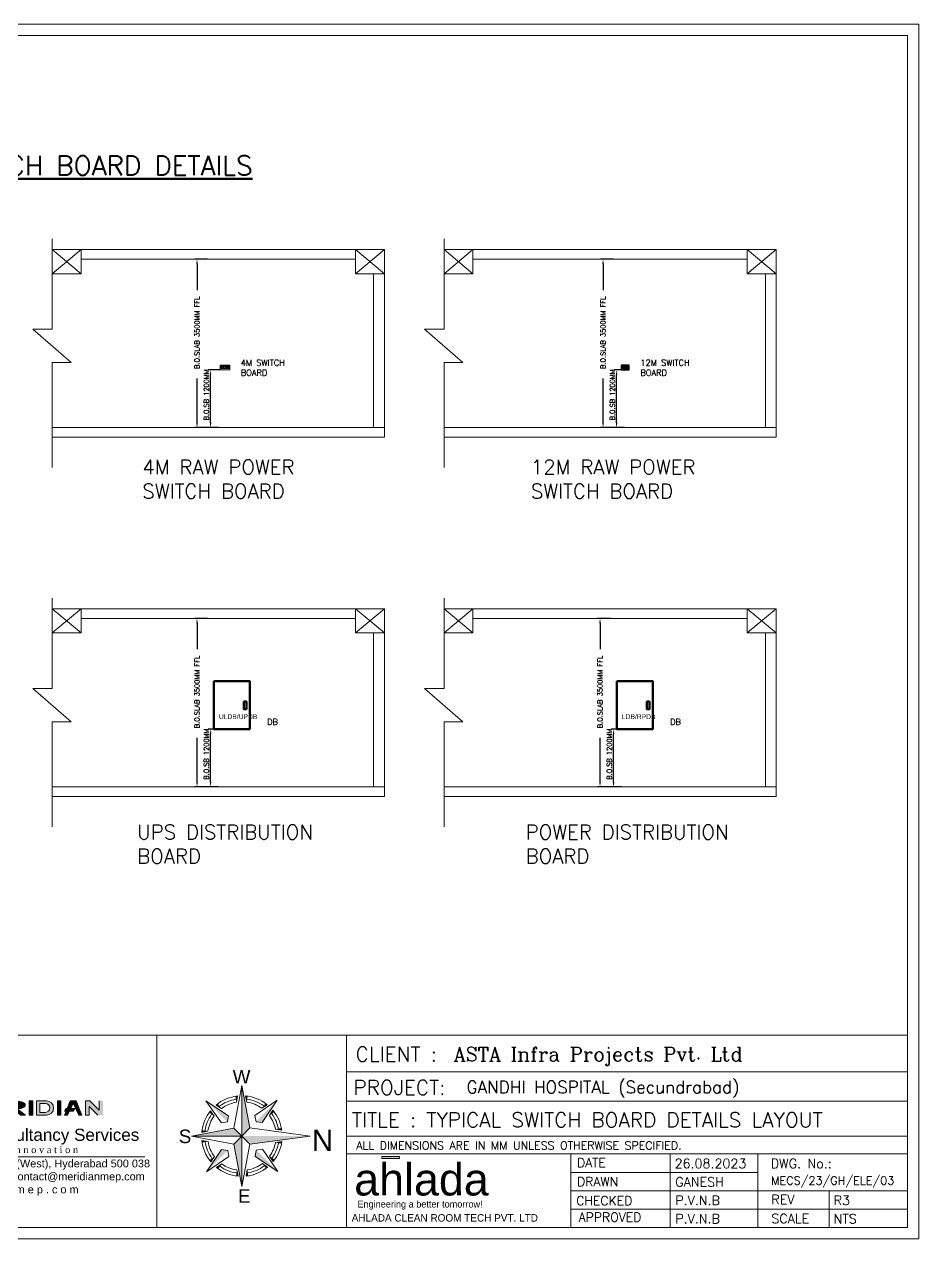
# Model space of a CAD drawing. Extents: x 3505867 to 4040009, y -660366 to -590408.
# Drawn here: x 3576977 to 3595569, y -655852 to -630609 of the extents above; entities that cross this region are included whole.
import ezdxf
from ezdxf.enums import TextEntityAlignment as Align

# ---------------------------------------------------------------- set-up
doc = ezdxf.new("R2010")
doc.units = 0
doc.header["$LTSCALE"] = 6
doc.header["$MEASUREMENT"] = 0
doc.linetypes.add('ACAD_ISO04W100', pattern=[30, 24, -3, 0, -3])
doc.linetypes.add('Hidden 2mm', pattern=[3, 2, -1])
doc.layers.get('0').update_dxf_attribs({"linetype": 'CONTINUOUS', "lineweight": 0})
doc.layers.get('Defpoints').update_dxf_attribs({"linetype": 'CONTINUOUS', "lineweight": 0})
for name, color, linetype, lineweight in [('AHU-N Ducting', 30, 'CONTINUOUS', 0), ('DIM', 7, 'CONTINUOUS', 0), ('ELE-4M RAW P.SB', 7, 'CONTINUOUS', 0), ('ELE-CONDUIT', 5, 'CONTINUOUS', 30), ('ELE. DB', 1, 'CONTINUOUS', 0), ('ELE.DB', 1, 'CONTINUOUS', 0), ('FURNITURE WALL', 8, 'CONTINUOUS', 0), ('hatch', 252, 'CONTINUOUS', 0), ('MEP_HVAC_RA_DUCT', 1, 'CONTINUOUS', 0), ('TEXT', 5, 'CONTINUOUS', 0), ('TITLE', 7, 'CONTINUOUS', 0)]:
    doc.layers.add(name, color=color, linetype=linetype, lineweight=lineweight)
doc.layers.add('ELE-12M RAW P.SB', color=40, linetype='CONTINUOUS')
doc.styles.add('ARIAL', font='arial.ttf')
doc.styles.add('Century', font='GOTHIC.TTF')
doc.styles.add('FS-ARIAL', font='arial.ttf')
doc.styles.add('IRFAN', font='romans.shx')
doc.styles.add('RAGHAV', font='')
doc.styles.get("Standard").update_dxf_attribs({"font": 'SIMPLEX'})
doc.styles.add('sudheer', font='romanc.shx')
doc.styles.get('RAGHAV').set_extended_font_data('Sakkal Majalla')
doc.dimstyles.new('AR-BRICK WORK', dxfattribs={"dimscale": 100, "dimtxt": 1, "dimasz": 1, "dimexe": 0.5, "dimexo": 0, "dimgap": 0.25, "dimtad": 0, "dimdec": 0, "dimzin": 1, "dimdsep": 46, "dimtxsty": 'Century', "dimblk": 'OBLIQUE', "dimcen": 0, "dimdle": 1, "dimclrd": 8, "dimclre": 8, "dimclrt": 4, "dimadec": 0, "dimazin": 0, "dimtfac": 1, "dimtdec": 0, "dimtofl": 0, "dimtmove": 1, "dimatfit": 3, "dimldrblk": 'ARCHTICK', "dimfxl": 1, "dimtolj": 1, "dimtzin": 1, "dimarcsym": 2})

# ---------------------------------------------------------------- blocks, each defined once
blk = doc.blocks.new('QWE QW')
at = {"layer": 'ELE-12M RAW P.SB', "color": 40, "ltscale": 10}
for p, q in [((-153, 67), (-151, 68)), ((-153, 23), (-151, 24)), ((-151, 69), (-152, 71)), ((-151, 68), (-152, 66)), ((-151, 25), (-152, 27)), ((-151, 24), (-152, 22)), ((-150, 71), (-150, 69)), ((-148, 67), (-150, 68)), ((-150, 68), (-148, 68)), ((-150, 27), (-150, 25)), ((-148, 23), (-150, 24)), ((-150, 24), (-148, 24)), ((-130, 67), (-128, 68)), ((-130, 23), (-128, 24)), ((-128, 68), (-129, 66)), ((-128, 24), (-129, 22)), ((-128, 69), (-128, 71)), ((-128, 25), (-128, 27)), ((-127, 71), (-127, 69)), ((-125, 67), (-127, 68)), ((-127, 68), (-124, 68)), ((-127, 27), (-127, 25)), ((-125, 23), (-127, 24)), ((-127, 24), (-124, 24))]:
    blk.add_line(p, q, dxfattribs=at)
at = {"layer": 'ELE-12M RAW P.SB', "color": 40, "linetype": 'ACAD_ISO04W100', "ltscale": 525}
for p, q in [((-31, 100), (-44, 100)), ((-9, 100), (-22, 100))]:
    blk.add_line(p, q, dxfattribs=at)
at = {"layer": 'ELE-12M RAW P.SB', "color": 40, "ltscale": 10}
for points in [[(-170, 0), (0, 0), (0, 100), (-170, 100)], [(-159, 52), (-142, 52), (-142, 87), (-159, 87)], [(-159, 8), (-142, 8), (-142, 43), (-159, 43)], [(-136, 52), (-118, 52), (-118, 87), (-136, 87)], [(-136, 8), (-118, 8), (-118, 43), (-136, 43)], [(-113, 52), (-95, 52), (-95, 87), (-113, 87)], [(-113, 8), (-95, 8), (-95, 43), (-113, 43)], [(-86, 52), (-69, 52), (-69, 87), (-86, 87)], [(-86, 8), (-69, 8), (-69, 43), (-86, 43)], [(-62, 52), (-44, 52), (-44, 87), (-62, 87)], [(-62, 8), (-44, 8), (-44, 43), (-62, 43)], [(-38, 52), (-20, 52), (-20, 87), (-38, 87)], [(-38, 8), (-20, 8), (-20, 43), (-38, 43)]]:
    blk.add_lwpolyline(points, close=True, dxfattribs=at)
for centre, radius in [((-150, 68), 5.81), ((-150, 24), 5.81), ((-150, 68), 0.539), ((-150, 24), 0.539), ((-127, 68), 5.81), ((-127, 24), 5.81), ((-127, 68), 0.539), ((-127, 24), 0.539)]:
    blk.add_circle(centre, radius, dxfattribs=at)
blk = doc.blocks.new('RTT')
at = {"layer": 'ELE-CONDUIT', "color": 1, "lineweight": 50, "ltscale": 10}
for points in [[(-272, 1000), (478, 1000), (478, 0), (-272, 0)], [(355, 573), (408, 573), (408, 412), (355, 412)]]:
    blk.add_lwpolyline(points, close=True, dxfattribs=at)
blk = doc.blocks.new('4M')
at = {"layer": 'ELE-4M RAW P.SB', "color": 40, "ltscale": 10}
for p, q in [((-58, 50), (-51, 54)), ((-50, 53), (-55, 47)), ((-50, 56), (-53, 63)), ((-49, 64), (-49, 56)), ((-41, 49), (-48, 54)), ((-47, 55), (-40, 53))]:
    blk.add_line(p, q, dxfattribs=at)
for points in [[(-207, 0), (0, 0), (0, 100), (-207, 100)], [(-187, 28), (-161, 28), (-161, 80), (-187, 80)], [(-152, 28), (-126, 28), (-126, 80), (-152, 80)], [(-118, 28), (-91, 28), (-91, 80), (-118, 80)], [(-78, 27), (-20, 27), (-20, 80), (-78, 80)]]:
    blk.add_lwpolyline(points, close=True, dxfattribs=at)
for radius in [19.1, 1.78]:
    blk.add_circle((-49, 55), radius, dxfattribs=at)
blk = doc.blocks.new('*D194')
at = {"layer": 'Defpoints', "color": 0, "linetype": 'ByBlock', "transparency": 16777216}
for p in [(3580849, -637793), (3581046, -637793), (3581011, -638993)]:
    blk.add_point(p, dxfattribs=at)
at = {"layer": 'DIM', "color": 8, "lineweight": -2, "ltscale": 10, "transparency": 16777216}
for p, q in [((3581046, -637793), (3580799, -637793)), ((3580849, -638893), (3580849, -637893)), ((3581011, -638993), (3580799, -638993))]:
    blk.add_line(p, q, dxfattribs=at)
at = {"layer": 'DIM', "color": 8, "linetype": 'ByBlock', "transparency": 16777216}
for points in [[(3580866, -637893), (3580833, -637893), (3580849, -637793)], [(3580833, -638893), (3580866, -638893), (3580849, -638993)]]:
    blk.add_solid(points, dxfattribs=at)
at = {"layer": 'DIM', "color": 7, "linetype": 'ByBlock', "lineweight": 50, "transparency": 16777216, "insert": (3580761, -638313), "char_height": 100, "attachment_point": 5, "rotation": 90}
blk.add_mtext('\\A1;\\A1;B.O.SB 1200MM', dxfattribs=at)
blk = doc.blocks.new('_ArchTick')
at = {"color": 0, "linetype": 'ByBlock', "const_width": 0.15}
blk.add_lwpolyline([(-0.5, -0.5), (0.5, 0.5)], dxfattribs=at)
blk = doc.blocks.new('*D195')
at = {"layer": 'Defpoints', "color": 0, "linetype": 'ByBlock', "transparency": 16777216}
for p in [(3580568, -635493), (3580788, -635493), (3580941, -638993)]:
    blk.add_point(p, dxfattribs=at)
at = {"layer": 'DIM', "color": 8, "lineweight": -2, "ltscale": 10, "transparency": 16777216}
for p, q in [((3580788, -635493), (3580518, -635493)), ((3580568, -635593), (3580568, -636133)), ((3580568, -638893), (3580568, -637974)), ((3580941, -638993), (3580518, -638993))]:
    blk.add_line(p, q, dxfattribs=at)
at = {"layer": 'DIM', "color": 8, "linetype": 'ByBlock', "transparency": 16777216}
for points in [[(3580585, -635593), (3580551, -635593), (3580568, -635493)], [(3580551, -638893), (3580585, -638893), (3580568, -638993)]]:
    blk.add_solid(points, dxfattribs=at)
at = {"layer": 'DIM', "color": 7, "linetype": 'ByBlock', "lineweight": 50, "transparency": 16777216, "insert": (3580568, -637053), "char_height": 100, "attachment_point": 5, "rotation": 90}
blk.add_mtext('\\A1;\\A1; B.O.SLAB 3500MM FFL', dxfattribs=at)
blk = doc.blocks.new('*D196')
at = {"layer": 'Defpoints', "color": 0, "linetype": 'ByBlock', "transparency": 16777216}
for p in [(3589290, -637793), (3589382, -637793), (3589452, -638993)]:
    blk.add_point(p, dxfattribs=at)
at = {"layer": 'DIM', "color": 8, "lineweight": -2, "ltscale": 10, "transparency": 16777216}
for p, q in [((3589382, -637793), (3589240, -637793)), ((3589290, -638893), (3589290, -637893)), ((3589452, -638993), (3589240, -638993))]:
    blk.add_line(p, q, dxfattribs=at)
at = {"layer": 'DIM', "color": 8, "linetype": 'ByBlock', "transparency": 16777216}
for points in [[(3589306, -637893), (3589273, -637893), (3589290, -637793)], [(3589273, -638893), (3589306, -638893), (3589290, -638993)]]:
    blk.add_solid(points, dxfattribs=at)
at = {"layer": 'DIM', "color": 7, "linetype": 'ByBlock', "lineweight": 50, "transparency": 16777216, "insert": (3589202, -638313), "char_height": 100, "attachment_point": 5, "rotation": 90}
blk.add_mtext('\\A1;\\A1;B.O.SB 1200MM', dxfattribs=at)
blk = doc.blocks.new('*D197')
at = {"layer": 'Defpoints', "color": 0, "linetype": 'ByBlock', "transparency": 16777216}
for p in [(3589008, -635493), (3589228, -635493), (3589382, -638993)]:
    blk.add_point(p, dxfattribs=at)
at = {"layer": 'DIM', "color": 8, "lineweight": -2, "ltscale": 10, "transparency": 16777216}
for p, q in [((3589228, -635493), (3588958, -635493)), ((3589008, -635593), (3589008, -636133)), ((3589008, -638893), (3589008, -637974)), ((3589382, -638993), (3588958, -638993))]:
    blk.add_line(p, q, dxfattribs=at)
at = {"layer": 'DIM', "color": 8, "linetype": 'ByBlock', "transparency": 16777216}
for points in [[(3589025, -635593), (3588992, -635593), (3589008, -635493)], [(3588992, -638893), (3589025, -638893), (3589008, -638993)]]:
    blk.add_solid(points, dxfattribs=at)
at = {"layer": 'DIM', "color": 7, "linetype": 'ByBlock', "lineweight": 50, "transparency": 16777216, "insert": (3589008, -637053), "char_height": 100, "attachment_point": 5, "rotation": 90}
blk.add_mtext('\\A1;\\A1; B.O.SLAB 3500MM FFL', dxfattribs=at)
blk = doc.blocks.new('*D198')
at = {"layer": 'Defpoints', "color": 0, "linetype": 'ByBlock', "transparency": 16777216}
for p in [(3589226, -645260), (3589461, -645260), (3589389, -646460)]:
    blk.add_point(p, dxfattribs=at)
at = {"layer": 'DIM', "color": 8, "lineweight": -2, "ltscale": 10, "transparency": 16777216}
for p, q in [((3589461, -645260), (3589176, -645260)), ((3589226, -646360), (3589226, -645360)), ((3589389, -646460), (3589176, -646460))]:
    blk.add_line(p, q, dxfattribs=at)
at = {"layer": 'DIM', "color": 8, "linetype": 'ByBlock', "transparency": 16777216}
for points in [[(3589243, -645360), (3589210, -645360), (3589226, -645260)], [(3589210, -646360), (3589243, -646360), (3589226, -646460)]]:
    blk.add_solid(points, dxfattribs=at)
at = {"layer": 'DIM', "color": 7, "linetype": 'ByBlock', "lineweight": 50, "transparency": 16777216, "insert": (3589138, -645780), "char_height": 100, "attachment_point": 5, "rotation": 90}
blk.add_mtext('\\A1;\\A1;B.O.SB 1200MM', dxfattribs=at)
blk = doc.blocks.new('*D199')
at = {"layer": 'Defpoints', "color": 0, "linetype": 'ByBlock', "transparency": 16777216}
for p in [(3588945, -642960), (3589165, -642960), (3589319, -646460)]:
    blk.add_point(p, dxfattribs=at)
at = {"layer": 'DIM', "color": 8, "lineweight": -2, "ltscale": 10, "transparency": 16777216}
for p, q in [((3589165, -642960), (3588895, -642960)), ((3588945, -643060), (3588945, -643600)), ((3588945, -646360), (3588945, -645440)), ((3589319, -646460), (3588895, -646460))]:
    blk.add_line(p, q, dxfattribs=at)
at = {"layer": 'DIM', "color": 8, "linetype": 'ByBlock', "transparency": 16777216}
for points in [[(3588962, -643060), (3588928, -643060), (3588945, -642960)], [(3588928, -646360), (3588962, -646360), (3588945, -646460)]]:
    blk.add_solid(points, dxfattribs=at)
at = {"layer": 'DIM', "color": 7, "linetype": 'ByBlock', "lineweight": 50, "transparency": 16777216, "insert": (3588945, -644520), "char_height": 100, "attachment_point": 5, "rotation": 90}
blk.add_mtext('\\A1;\\A1; B.O.SLAB 3500MM FFL', dxfattribs=at)
blk = doc.blocks.new('*D204')
at = {"layer": 'Defpoints', "color": 0, "linetype": 'ByBlock', "transparency": 16777216}
for p in [(3580849, -645260), (3581084, -645260), (3581011, -646460)]:
    blk.add_point(p, dxfattribs=at)
at = {"layer": 'DIM', "color": 8, "lineweight": -2, "ltscale": 10, "transparency": 16777216}
for p, q in [((3581084, -645260), (3580799, -645260)), ((3580849, -646360), (3580849, -645360)), ((3581011, -646460), (3580799, -646460))]:
    blk.add_line(p, q, dxfattribs=at)
at = {"layer": 'DIM', "color": 8, "linetype": 'ByBlock', "transparency": 16777216}
for points in [[(3580866, -645360), (3580833, -645360), (3580849, -645260)], [(3580833, -646360), (3580866, -646360), (3580849, -646460)]]:
    blk.add_solid(points, dxfattribs=at)
at = {"layer": 'DIM', "color": 7, "linetype": 'ByBlock', "lineweight": 50, "transparency": 16777216, "insert": (3580761, -645780), "char_height": 100, "attachment_point": 5, "rotation": 90}
blk.add_mtext('\\A1;\\A1;B.O.SB 1200MM', dxfattribs=at)
blk = doc.blocks.new('*D205')
at = {"layer": 'Defpoints', "color": 0, "linetype": 'ByBlock', "transparency": 16777216}
for p in [(3580568, -642960), (3580788, -642960), (3580941, -646460)]:
    blk.add_point(p, dxfattribs=at)
at = {"layer": 'DIM', "color": 8, "lineweight": -2, "ltscale": 10, "transparency": 16777216}
for p, q in [((3580788, -642960), (3580518, -642960)), ((3580568, -643060), (3580568, -643600)), ((3580568, -646360), (3580568, -645440)), ((3580941, -646460), (3580518, -646460))]:
    blk.add_line(p, q, dxfattribs=at)
at = {"layer": 'DIM', "color": 8, "linetype": 'ByBlock', "transparency": 16777216}
for points in [[(3580585, -643060), (3580551, -643060), (3580568, -642960)], [(3580551, -646360), (3580585, -646360), (3580568, -646460)]]:
    blk.add_solid(points, dxfattribs=at)
at = {"layer": 'DIM', "color": 7, "linetype": 'ByBlock', "lineweight": 50, "transparency": 16777216, "insert": (3580568, -644520), "char_height": 100, "attachment_point": 5, "rotation": 90}
blk.add_mtext('\\A1;\\A1; B.O.SLAB 3500MM FFL', dxfattribs=at)
blk = doc.blocks.new('FERE')
at = {"layer": 'ELE.DB', "color": 3, "lineweight": 50, "ltscale": 10}
for points in [[(-375, 500), (375, 500), (375, -500), (-375, -500)], [(252, 73), (305, 73), (305, -88), (252, -88)]]:
    blk.add_lwpolyline(points, close=True, dxfattribs=at)
blk = doc.blocks.new('Logo')
h = blk.add_hatch(color=134)
h.dxf.hatch_style = 1
h.paths.add_polyline_path([(7.31, 6.26), (4.47, 6.26), (4.47, 5.93), (7.31, 5.93)])
at = {"color": 134}
blk.add_lwpolyline([(4.47, 6.26), (7.31, 6.26), (7.31, 5.93), (4.47, 5.93)], close=True, dxfattribs=at)
at = {"color": 134, "style": 'FS-ARIAL'}
blk.add_text('ahlada', height=5.161, dxfattribs=at).set_placement((0, 0))
at = {"color": 8, "style": 'RAGHAV'}
blk.add_text('Engineering a better tomorrow!', height=1.0969, dxfattribs=at).set_placement((0.52, -1.94))
blk = doc.blocks.new('A$C4A7C6C7E')
at = {"layer": 'TITLE', "color": 8, "lineweight": 5}
for p, q in [((-4207, 4144), (0, 26095)), ((0, 26095), (0, 0)), ((0, 0), (0, 26095)), ((4144, 4207), (0, 26095)), ((-2825, 17519), (-2234, 20757)), ((2559, 17560), (1919, 20788)), ((-6941, 10518), (-18592, 18312)), ((-10622, 6781), (-18592, 18312)), ((-14385, 10390), (-16257, 13098)), ((-10607, 14226), (-13343, 16056)), ((6781, 10622), (18312, 18592)), ((10390, 14385), (13098, 16257)), ((10518, 6941), (18312, 18592)), ((14226, 10607), (16056, 13343)), ((-7437, 7325), (-10622, 6781)), ((-7437, 7325), (-6941, 10518)), ((7325, 7437), (6781, 10622)), ((7325, 7437), (10518, 6941)), ((-4207, 4144), (-26095, 0)), ((0, 0), (-26095, 0)), ((-26095, 0), (0, 0)), ((-4144, -4207), (-26095, 0)), ((-17560, 2559), (-20788, 1919)), ((-4207, 4144), (0, 0)), ((0, 0), (-4207, 4144)), ((0, 0), (-4144, -4207)), ((-4144, -4207), (0, 0)), ((0, 0), (4144, 4207)), ((4144, 4207), (0, 0)), ((0, 0), (4207, -4144)), ((4207, -4144), (0, 0)), ((0, 0), (0, -26095)), ((0, -26095), (0, 0)), ((17394, 3514), (20646, 3095)), ((17394, 3514), (20646, 3095)), ((-17519, -2825), (-20757, -2234)), ((-4144, -4207), (0, -26095)), ((4207, -4144), (0, -26095)), ((17433, -3312), (20680, -2857)), ((17433, -3312), (20680, -2857)), ((17434, -3310), (20680, -2857)), ((-10518, -6941), (-18312, -18592)), ((-6781, -10622), (-18312, -18592)), ((-14226, -10607), (-16056, -13343)), ((-7325, -7437), (-10518, -6941)), ((-7325, -7437), (-6781, -10622)), ((7437, -7325), (6941, -10518)), ((6941, -10518), (18592, -18312)), ((7437, -7325), (10622, -6781)), ((10622, -6781), (18592, -18312)), ((14385, -10390), (16257, -13098)), ((-10390, -14385), (-13098, -16257)), ((-2559, -17560), (-1919, -20788)), ((2825, -17519), (2234, -20757)), ((10607, -14226), (13343, -16056))]:
    blk.add_line(p, q, dxfattribs=at)
at = {"layer": 'TITLE', "color": 5}
for p in [(4144, 4207), (4207, -4144)]:
    blk.add_line(p, (35289, 0), dxfattribs=at)
at = {"layer": 'TITLE', "color": 8, "lineweight": 5}
for radius, start, end in [(20877, 96.142689, 129.726248), (19311, 99.161205, 126.707732), (20877, 51.142689, 84.726248), (19311, 54.161205, 81.707732), (20877, 141.142689, 174.726248), (17745, 99.161205, 126.707732), (17745, 54.161205, 81.707732), (20877, 8.526917, 39.726248), (19311, 144.161205, 171.707732), (17745, 144.161205, 171.707732), (17745, 11.421813, 36.707732), (19311, 9.85136, 36.707732), (20877, 186.142689, 219.726248), (19311, 189.161205, 216.707732), (17745, 189.161205, 216.707732), (17745, 324.161205, 349.248684), (19311, 324.161205, 350.81434), (20877, 321.142689, 352.134802), (20877, 231.142689, 264.726248), (19311, 234.161205, 261.707732), (17745, 234.161205, 261.707732), (20877, 276.142689, 309.726248), (17745, 279.161205, 306.707732), (19311, 279.161205, 306.707732)]:
    blk.add_arc((0, 0), radius, start, end, dxfattribs=at)
for points in [[(0, 26095), (4144, 4207), (0, 0)], [(-3324, 20610), (-2234, 20757), (-2825, 17519)], [(3011, 20658), (1919, 20788), (2559, 17560)], [(-18592, 18312), (-6941, 10518), (-7437, 7325)], [(-16257, 13098), (-16924, 12223), (-14385, 10390)], [(-13343, 16056), (-12479, 16737), (-10607, 14226)], [(18312, 18592), (10518, 6941), (7325, 7437)], [(13098, 16257), (12223, 16924), (10390, 14385)], [(16056, 13343), (16737, 12479), (14226, 10607)], [(-26095, 0), (-4207, 4144), (0, 0)], [(-20658, 3011), (-20788, 1919), (-17560, 2559)], [(0, -26095), (-4144, -4207), (0, 0)], [(20646, 3095), (20457, 4167), (17394, 3514)], [(-20610, -3324), (-20757, -2234), (-17519, -2825)], [(20680, -2857), (20503, -3930), (17433, -3312)], [(-18312, -18592), (-10518, -6941), (-7325, -7437)], [(-16056, -13343), (-16737, -12479), (-14226, -10607)], [(18592, -18312), (6941, -10518), (7437, -7325)], [(16257, -13098), (16924, -12223), (14385, -10390)], [(-13098, -16257), (-12223, -16924), (-10390, -14385)], [(-3011, -20658), (-1919, -20788), (-2559, -17560)], [(3324, -20610), (2234, -20757), (2825, -17519)], [(13343, -16056), (12479, -16737), (10607, -14226)]]:
    blk.add_solid(points, dxfattribs=at)
at = {"layer": 'TITLE', "color": 5}
blk.add_solid([(35289, 0), (4207, -4144), (0, 0)], dxfattribs=at)
blk = doc.blocks.new('MECS')
at = {"layer": 'AHU-N Ducting', "lineweight": 0}
for color, points in [(160, [(0.513, 0.909, -0.255342), (0.515, 0.912, -0.046847), (0.522, 0.929, -0.026654), (0.534, 0.952, -0.067185), (0.556, 0.983, -0.027641), (0.574, 1.003), (0.577, 1.006, 0.172136), (0.551, 1.012, 0.247314), (0.52, 0.99), (0.472, 0.896, -0.018001), (0.47, 0.892, -0.031918), (0.466, 0.887, -0.107063), (0.458, 0.878, -0.068722), (0.445, 0.87, -0.110082), (0.433, 0.866, -0.048168), (0.422, 0.865, -0.255342), (0.422, 0.865, -0.105522), (0.41, 0.866, -0.052874), (0.399, 0.87, 0.050549), (0.409, 0.862, 0.15879), (0.448, 0.851, 0.025573), (0.455, 0.852, 0.056901), (0.47, 0.858, 0.076128), (0.493, 0.875, 0.056355), (0.507, 0.895)]), (150, [(0.574, 1.003), (0.556, 0.983, -0.088717), (0.599, 0.909), (0.606, 0.895, 0.090805), (0.626, 0.869, 0.094622), (0.647, 0.865, 0.097626), (0.668, 0.869, -0.179862), (0.639, 0.896), (0.591, 0.99, 0.136823), (0.577, 1.006, 0.004233)]), (160, [(0.739, 0.909, -0.255342), (0.74, 0.912, -0.046847), (0.747, 0.929, -0.026654), (0.759, 0.952, -0.067185), (0.781, 0.983, -0.027641), (0.799, 1.003), (0.802, 1.006, 0.172136), (0.776, 1.012, 0.247314), (0.745, 0.99), (0.697, 0.896, -0.018001), (0.695, 0.892, -0.031918), (0.691, 0.887, -0.107063), (0.683, 0.878, -0.068722), (0.67, 0.87, -0.110082), (0.658, 0.866, -0.048168), (0.647, 0.865, -0.255342), (0.647, 0.865, -0.105522), (0.635, 0.866, -0.052874), (0.624, 0.87, 0.050549), (0.634, 0.862, 0.15879), (0.673, 0.851, 0.025573), (0.68, 0.852, 0.056901), (0.695, 0.858, 0.076128), (0.718, 0.875, 0.056355), (0.732, 0.895)]), (150, [(0.799, 1.003), (0.781, 0.983, -0.082822), (0.824, 0.909), (0.831, 0.895, 0.090805), (0.851, 0.869, 0.094622), (0.872, 0.865, 0.097626), (0.893, 0.869, -0.179862), (0.864, 0.896), (0.816, 0.99, 0.136823), (0.802, 1.006, 0.004233)]), (1, [(1.03, 0.944), (1.071, 0.876), (1.098, 0.876), (1.139, 0.944), (1.139, 0.876), (1.167, 0.876), (1.167, 1.012), (1.132, 1.012), (1.086, 0.92), (1.037, 1.012), (1.003, 1.012), (1.003, 0.876), (1.03, 0.876)]), (251, [(1.201, 1.012), (1.201, 0.985), (1.337, 0.985), (1.364, 1.012)]), (251, [(1.201, 0.957), (1.201, 0.876), (1.337, 0.876), (1.364, 0.903), (1.228, 0.903), (1.228, 0.93), (1.337, 0.93), (1.364, 0.957)]), (251, [(1.398, 0.876), (1.432, 0.876), (1.432, 1.012), (1.398, 1.012)]), (251, [(1.63, 1.012), (1.596, 1.012), (1.596, 0.876), (1.63, 0.876)]), (251, [(1.896, 1.012), (1.862, 1.012), (1.862, 0.876), (1.896, 0.876)]), (251, [(2.011, 0.913), (2.027, 0.94), (1.943, 0.94), (1.93, 0.913)]), (251, [(2.011, 0.99), (2.064, 0.876), (2.093, 0.876), (2.039, 1.012), (1.984, 1.012), (1.956, 0.94), (1.989, 0.94)]), (251, [(2.161, 0.959), (2.243, 0.876), (2.291, 0.876), (2.291, 1.012), (2.257, 1.012), (2.257, 0.924), (2.168, 1.012), (2.127, 1.012), (2.127, 0.876), (2.161, 0.876)]), (160, [(0.689, 0.865, -0.097626), (0.668, 0.869, -0.097626), (0.647, 0.865, -0.094622), (0.626, 0.869, 0.087249), (0.652, 0.853, 0.25446), (0.712, 0.87, -0.106044)]), (150, [(0.914, 0.865, -0.097626), (0.893, 0.869, -0.097626), (0.872, 0.865, -0.094622), (0.851, 0.869, 0.087249), (0.877, 0.853, 0.25446), (0.937, 0.87, -0.106044)]), (251, [(1.976, 0.913), (1.945, 0.913), (1.93, 0.876), (1.959, 0.876)])]:
    blk.add_hatch(color=color, dxfattribs=at).paths.add_polyline_path(points)
h = blk.add_hatch(color=251, dxfattribs=at)
edge = h.paths.add_edge_path()
edge.add_ellipse((1.446, 0.971), major_axis=(-0.116, 0), ratio=0.352941, start_angle=110.1798, end_angle=270)
edge.add_line((1.446, 1.012), (1.446, 0.992))
edge.add_ellipse((1.446, 0.971), major_axis=(-0.0701, 0), ratio=0.291522, start_angle=90, end_angle=270, ccw=False)
edge.add_line((1.446, 0.951), (1.446, 0.93))
edge.add_line((1.446, 0.93), (1.519, 0.876))
edge.add_line((1.519, 0.876), (1.562, 0.876))
edge.add_line((1.562, 0.876), (1.486, 0.933))
h = blk.add_hatch(color=251, dxfattribs=at)
h.paths.add_polyline_path([(1.664, 0.876), (1.759, 0.876, 1), (1.759, 1.012), (1.664, 1.012)])
h.paths.add_polyline_path([(1.698, 0.985), (1.751, 0.985, -1), (1.751, 0.903), (1.698, 0.903)], flags=16)
at = {"layer": 'AHU-N Ducting', "color": 160, "lineweight": 0}
for p, q in [((0.472, 0.896, -0.005), (0.52, 0.99, -0.005)), ((0.697, 0.896, -0.005), (0.745, 0.99, -0.005)), ((0.507, 0.895, -0.005), (0.513, 0.909, -0.005)), ((0.732, 0.895, -0.005), (0.739, 0.909, -0.005))]:
    blk.add_line(p, q, dxfattribs=at)
at = {"layer": 'AHU-N Ducting', "color": 150, "lineweight": 0}
for p, q in [((0.639, 0.896, -0.005), (0.591, 0.99, -0.005)), ((0.864, 0.896, -0.005), (0.816, 0.99, -0.005)), ((0.606, 0.895, -0.005), (0.599, 0.909, -0.005))]:
    blk.add_line(p, q, dxfattribs=at)
at = {"layer": 'AHU-N Ducting', "color": 1, "lineweight": 0}
for p, q in [((1.003, 1.012, -0.005), (1.037, 1.012, -0.005)), ((1.03, 0.944, -0.005), (1.071, 0.876, -0.005)), ((1.03, 0.876, -0.005), (1.03, 0.944, -0.005)), ((1.03, 0.876, -0.005), (1.03, 0.944, -0.005)), ((1.037, 1.012, -0.005), (1.086, 0.92, -0.005)), ((1.132, 1.012, -0.005), (1.086, 0.92, -0.005)), ((1.139, 0.944, -0.005), (1.098, 0.876, -0.005)), ((1.167, 1.012, -0.005), (1.132, 1.012, -0.005)), ((1.134, 1.012, -0.005), (1.162, 1.012, -0.005)), ((1.139, 0.876, -0.005), (1.139, 0.944, -0.005)), ((1.139, 0.876, -0.005), (1.139, 0.944, -0.005)), ((1.167, 0.876, -0.005), (1.167, 1.012, -0.005)), ((1.03, 0.876, -0.005), (1.003, 0.876, -0.005)), ((1.071, 0.876, -0.005), (1.098, 0.876, -0.005)), ((1.139, 0.876, -0.005), (1.167, 0.876, -0.005))]:
    blk.add_line(p, q, dxfattribs=at)
at = {"layer": 'AHU-N Ducting', "color": 251, "lineweight": 0}
for p, q in [((1.201, 1.012, -0.005), (1.364, 1.012, -0.005)), ((1.201, 0.985, -0.005), (1.201, 1.012, -0.005)), ((1.201, 0.985, -0.005), (1.337, 0.985, -0.005)), ((1.201, 0.957, -0.005), (1.364, 0.957, -0.005)), ((1.201, 0.876, -0.005), (1.201, 0.957, -0.005)), ((1.228, 0.93, -0.005), (1.337, 0.93, -0.005)), ((1.228, 0.903, -0.005), (1.228, 0.93, -0.005)), ((1.337, 0.985, -0.005), (1.364, 1.012, -0.005)), ((1.337, 0.93, -0.005), (1.364, 0.957, -0.005)), ((1.398, 1.012, -0.005), (1.432, 1.012, -0.005)), ((1.398, 1.012, -0.005), (1.398, 0.876, -0.005)), ((1.432, 1.012, -0.005), (1.432, 0.876, -0.005)), ((1.446, 1.012, -0.005), (1.446, 0.992, -0.005)), ((1.446, 0.93, -0.005), (1.446, 0.951, -0.005)), ((1.446, 0.93, -0.005), (1.519, 0.876, -0.005)), ((1.486, 0.933, -0.005), (1.562, 0.876, -0.005)), ((1.596, 1.012, -0.005), (1.63, 1.012, -0.005)), ((1.596, 0.876, -0.005), (1.596, 1.012, -0.005)), ((1.63, 1.012, -0.005), (1.63, 0.876, -0.005)), ((1.664, 1.012, -0.005), (1.759, 1.012, -0.005)), ((1.664, 1.012, -0.005), (1.664, 0.876, -0.005)), ((1.698, 0.985, -0.005), (1.751, 0.985, -0.005)), ((1.698, 0.985, -0.005), (1.698, 0.903, -0.005)), ((1.862, 1.012, -0.005), (1.896, 1.012, -0.005)), ((1.862, 0.876, -0.005), (1.862, 1.012, -0.005)), ((1.896, 1.012, -0.005), (1.896, 0.876, -0.005)), ((1.93, 0.913, -0.005), (1.943, 0.94, -0.005)), ((2.027, 0.94, -0.005), (1.943, 0.94, -0.005)), ((1.956, 0.94, -0.005), (1.984, 1.012, -0.005)), ((1.984, 1.012, -0.005), (2.039, 1.012, -0.005)), ((1.989, 0.94, -0.005), (2.011, 0.99, -0.005)), ((2.064, 0.876, -0.005), (2.011, 0.99, -0.005)), ((2.027, 0.94, -0.005), (2.011, 0.913, -0.005)), ((2.093, 0.876, -0.005), (2.039, 1.012, -0.005)), ((2.127, 1.012, -0.005), (2.168, 1.012, -0.005)), ((2.127, 0.876, -0.005), (2.127, 1.012, -0.005)), ((2.243, 0.876, -0.005), (2.161, 0.959, -0.005)), ((2.161, 0.876, -0.005), (2.161, 0.959, -0.005)), ((2.168, 1.012, -0.005), (2.257, 0.924, -0.005)), ((2.257, 0.924, -0.005), (2.257, 1.012, -0.005)), ((1.201, 0.876, -0.005), (1.337, 0.876, -0.005)), ((1.228, 0.903, -0.005), (1.364, 0.903, -0.005)), ((1.337, 0.876, -0.005), (1.364, 0.903, -0.005)), ((1.398, 0.876, -0.005), (1.432, 0.876, -0.005)), ((1.519, 0.876, -0.005), (1.562, 0.876, -0.005)), ((1.596, 0.876, -0.005), (1.63, 0.876, -0.005)), ((1.664, 0.876, -0.005), (1.759, 0.876, -0.005)), ((1.698, 0.903, -0.005), (1.751, 0.903, -0.005)), ((1.862, 0.876, -0.005), (1.896, 0.876, -0.005)), ((2.011, 0.913, -0.005), (1.93, 0.913, -0.005)), ((1.93, 0.876, -0.005), (1.945, 0.913, -0.005)), ((1.959, 0.876, -0.005), (1.93, 0.876, -0.005)), ((1.959, 0.876, -0.005), (1.976, 0.913, -0.005)), ((2.064, 0.876, -0.005), (2.093, 0.876, -0.005)), ((2.127, 0.876, -0.005), (2.161, 0.876, -0.005))]:
    blk.add_line(p, q, dxfattribs=at)
at = {"layer": 'AHU-N Ducting', "color": 251, "lineweight": 0, "ltscale": 0.85}
blk.add_line((0.117, 0.483, -0.006), (2.686, 0.483, -0.006), dxfattribs=at)
at = {"layer": 'AHU-N Ducting', "color": 160, "lineweight": 0}
for centre, radius, start, end in [((0.742, 0.829, -0.005), 0.242, 132.9373, 160.5981), ((0.556, 0.972, -0.005), 0.0401, 90, 153.0888), ((0.556, 0.972, -0.005), 0.0401, 26.9112, 90), ((0.967, 0.829, -0.005), 0.242, 132.9373, 160.5981), ((0.781, 0.972, -0.005), 0.0401, 90, 153.0888), ((0.781, 0.972, -0.005), 0.0401, 26.9112, 90), ((0.445, 0.916, -0.005), 0.0652, 225.1548, 282.2607), ((0.422, 0.921, -0.005), 0.0561, 245.9054, 270.1184), ((0.422, 0.921, -0.005), 0.0561, 270, 333.0888), ((0.425, 0.94, -0.005), 0.0938, 291.3378, 331.2105), ((0.686, 0.936, -0.005), 0.09, 207.3023, 248.0019), ((0.67, 0.916, -0.005), 0.0652, 225.1548, 282.2607), ((0.647, 0.921, -0.005), 0.0561, 245.9054, 270.1184), ((0.647, 0.921, -0.005), 0.0561, 270, 333.0888), ((0.666, 0.916, -0.005), 0.0652, 257.808, 314.8452), ((0.689, 0.921, -0.005), 0.0561, 245.9054, 270.1184), ((0.65, 0.94, -0.005), 0.0938, 291.3378, 331.2105)]:
    blk.add_arc(centre, radius, start, end, dxfattribs=at)
at = {"layer": 'AHU-N Ducting', "color": 150, "lineweight": 0}
for centre, radius, start, end in [((0.369, 0.826, -0.005), 0.244, 19.8278, 40.1072), ((0.579, 0.816, -0.005), 0.262, 20.8244, 39.7594), ((0.646, 0.921, -0.005), 0.0561, 248.4971, 270.1184), ((0.689, 0.921, -0.005), 0.0561, 206.9112, 270), ((0.689, 0.921, -0.005), 0.0561, 206.9112, 270), ((0.647, 0.921, -0.005), 0.0561, 270, 292.3036), ((0.911, 0.936, -0.005), 0.09, 207.3023, 248.0019), ((0.872, 0.921, -0.005), 0.0561, 248.4971, 270.1184), ((0.914, 0.921, -0.005), 0.0561, 206.9112, 270), ((0.872, 0.921, -0.005), 0.0561, 270, 292.3036), ((0.891, 0.916, -0.005), 0.0652, 257.7393, 314.8452), ((0.914, 0.921, -0.005), 0.0561, 245.9054, 270.1184), ((0.95, 0.925, -0.005), 0.06, 206.9112, 270)]:
    blk.add_arc(centre, radius, start, end, dxfattribs=at)
at = {"layer": 'AHU-N Ducting', "color": 251, "lineweight": 0}
for centre, radius in [((1.751, 0.944, -0.005), 0.0409), ((1.759, 0.944, -0.005), 0.0681)]:
    blk.add_arc(centre, radius, 270, 90, dxfattribs=at)
for major_axis, ratio, start_param in [((-0.116, 0), 0.352941, 1.923001), ((-0.0701, 0), 0.291522, 1.570796)]:
    blk.add_ellipse((1.446, 0.971, -0.005), major_axis=major_axis, ratio=ratio, start_param=start_param, end_param=4.712389, dxfattribs=at)
at = {"layer": 'AHU-N Ducting', "color": 251, "lineweight": 0, "attachment_point": 1, "style": 'ARIAL'}
for s, insert, char_height, width in [('{\\C1;Engineers & Consultancy Services \\P}', (0.175, 0.749, -0.015), 0.11475, 24.25437), ('{\\C252;Plot No.43, Srinivasa Colony (West), Hyderabad 500 038\\PPh: 040 40117248,  E Mail : contact@meridianmep.com\\P            w w w . m e r i d i a n m e p . c o m }', (0.141, 0.458, -0.006), 0.07344, 2.63264)]:
    blk.add_mtext(s, dxfattribs=dict(at, insert=insert, char_height=char_height, width=width))
at = {"layer": 'AHU-N Ducting', "color": 251, "lineweight": 0, "ltscale": 0.85, "insert": (1.402, 0.551, -0.006), "char_height": 0.06518, "attachment_point": 5, "line_spacing_factor": 0.6, "style": 'ARIAL'}
blk.add_mtext('{\\FBatang|c0;\\C5;I n c r e d i b l e  i n n o v a t i o n\\P}', dxfattribs=at)

msp = doc.modelspace()

# ---------------------------------------------------------------- linework, layer by layer
for p, q in [((3595337.6, -651619.8), (3573431.1, -651619.8)), ((3579730.2, -655619.8), (3579730.2, -651619.8)), ((3583676, -655619.8), (3583676, -651619.8)), ((3595337.6, -652383.7), (3583676, -652383.7)), ((3595337.6, -652995), (3583676, -652995)), ((3588340.2, -655619.8), (3588340.2, -654090.5)), ((3590402.3, -655619.8), (3590402.3, -654090.5)), ((3592222.2, -654090.5), (3592222.2, -655619.8)), ((3592222.2, -654472.9), (3588340.2, -654472.9)), ((3588340.2, -654855.3), (3595337.6, -654855.3)), ((3593706.5, -655619.8), (3593706.5, -654855.3)), ((3595337.6, -655237.5), (3588340.2, -655237.5))]:
    msp.add_line(p, q)
at = {"lineweight": 9, "extrusion": (0, 0, -1)}
for p, q in [((3595337.6, -653718.4), (3583676, -653718.4)), ((3595337.6, -654090.5), (3583676, -654090.5))]:
    msp.add_line(p, q, dxfattribs=at)
at = {"color": 7}
msp.add_line((3595337.6, -655619.8), (3583676, -655619.8), dxfattribs=at)
for points in [[(3595569.5, -630609.3), (3595569.5, -655851.6), (3557872.8, -655851.6), (3557872.8, -630609.3)], [(3595337.6, -630841.2), (3595337.6, -655619.8), (3558104.7, -655619.8), (3558104.7, -630841.2)]]:
    msp.add_lwpolyline(points, close=True)
at = {"layer": 'hatch', "color": 7}
msp.add_line((3595337.6, -651618.8), (3595337.6, -655619.8), dxfattribs=at)
at = {"layer": 'MEP_HVAC_RA_DUCT', "color": 8, "linetype": 'ByBlock'}
for p, q in [((3577558.9, -635068.7), (3577558.9, -636946.7)), ((3585701.8, -635068.7), (3585701.8, -636946.7)), ((3577558.9, -635293.2), (3578158.9, -635793.2)), ((3577558.9, -635793.2), (3578158.9, -635293.2)), ((3583863.9, -635293.2), (3584463.9, -635793.2)), ((3583863.9, -635793.2), (3584463.9, -635293.2)), ((3585701.8, -635293.2), (3586301.8, -635793.2)), ((3585701.8, -635793.2), (3586301.8, -635293.2)), ((3592006.8, -635293.2), (3592606.8, -635793.2)), ((3592006.8, -635793.2), (3592606.8, -635293.2)), ((3584238.9, -635793.2), (3584238.9, -638993.2)), ((3584463.9, -635793.2), (3584463.9, -639193.2)), ((3592381.8, -635793.2), (3592381.8, -638993.2)), ((3592606.8, -635793.2), (3592606.8, -639193.2)), ((3577558.9, -636946.7), (3577156.8, -636946.7)), ((3577156.8, -636946.7), (3577952.4, -637641.6)), ((3585701.8, -636946.7), (3585299.7, -636946.7)), ((3585299.7, -636946.7), (3586095.3, -637641.6)), ((3577952.4, -637641.6), (3577558.9, -637641.6)), ((3577558.9, -637641.6), (3577558.9, -639821.8)), ((3586095.3, -637641.6), (3585701.8, -637641.6)), ((3585701.8, -637641.6), (3585701.8, -639821.8)), ((3577558.9, -642535.3), (3577558.9, -644413.3)), ((3585701.8, -642535.3), (3585701.8, -644413.3)), ((3577558.9, -642759.7), (3578158.9, -643259.7)), ((3577558.9, -643259.7), (3578158.9, -642759.7)), ((3583863.9, -642759.7), (3584463.9, -643259.7)), ((3583863.9, -643259.7), (3584463.9, -642759.7)), ((3585701.8, -642759.7), (3586301.8, -643259.7)), ((3585701.8, -643259.7), (3586301.8, -642759.7)), ((3592006.8, -642759.7), (3592606.8, -643259.7)), ((3592006.8, -643259.7), (3592606.8, -642759.7)), ((3584238.9, -643259.7), (3584238.9, -646459.7)), ((3584463.9, -643259.7), (3584463.9, -646659.7)), ((3592381.8, -643259.7), (3592381.8, -646459.7)), ((3592606.8, -643259.7), (3592606.8, -646659.7)), ((3577558.9, -644413.3), (3577156.8, -644413.3)), ((3577156.8, -644413.3), (3577952.4, -645108.1)), ((3585701.8, -644413.3), (3585299.7, -644413.3)), ((3585299.7, -644413.3), (3586095.3, -645108.1)), ((3577952.4, -645108.1), (3577558.9, -645108.1)), ((3577558.9, -645108.1), (3577558.9, -647288.4)), ((3586095.3, -645108.1), (3585701.8, -645108.1)), ((3585701.8, -645108.1), (3585701.8, -647288.4))]:
    msp.add_line(p, q, dxfattribs=at)
for points in [[(3577558.9, -635293.2), (3577558.9, -635793.2), (3578158.9, -635793.2), (3578158.9, -635293.2), (3577558.9, -635293.2)], [(3584093.9, -635293.2), (3578158.9, -635293.2)], [(3583863.9, -635293.2), (3583863.9, -635793.2), (3584463.9, -635793.2), (3584463.9, -635293.2), (3583863.9, -635293.2)], [(3585701.8, -635293.2), (3585701.8, -635793.2), (3586301.8, -635793.2), (3586301.8, -635293.2), (3585701.8, -635293.2)], [(3592236.8, -635293.2), (3586301.8, -635293.2)], [(3592006.8, -635293.2), (3592006.8, -635793.2), (3592606.8, -635793.2), (3592606.8, -635293.2), (3592006.8, -635293.2)], [(3583863.9, -635493.2), (3578158.9, -635493.2)], [(3592006.8, -635493.2), (3586301.8, -635493.2)], [(3584463.9, -638993.2), (3577558.9, -638993.2)], [(3592606.8, -638993.2), (3585701.8, -638993.2)], [(3584463.9, -639193.2), (3577558.9, -639193.2)], [(3592606.8, -639193.2), (3585701.8, -639193.2)], [(3577558.9, -642759.7), (3577558.9, -643259.7), (3578158.9, -643259.7), (3578158.9, -642759.7), (3577558.9, -642759.7)], [(3584093.9, -642759.7), (3578158.9, -642759.7)], [(3583863.9, -642759.7), (3583863.9, -643259.7), (3584463.9, -643259.7), (3584463.9, -642759.7), (3583863.9, -642759.7)], [(3585701.8, -642759.7), (3585701.8, -643259.7), (3586301.8, -643259.7), (3586301.8, -642759.7), (3585701.8, -642759.7)], [(3592236.8, -642759.7), (3586301.8, -642759.7)], [(3592006.8, -642759.7), (3592006.8, -643259.7), (3592606.8, -643259.7), (3592606.8, -642759.7), (3592006.8, -642759.7)], [(3583863.9, -642959.7), (3578158.9, -642959.7)], [(3592006.8, -642959.7), (3586301.8, -642959.7)], [(3584463.9, -646459.7), (3577558.9, -646459.7)], [(3584463.9, -646659.7), (3577558.9, -646659.7)], [(3592606.8, -646459.7), (3585701.8, -646459.7)], [(3592606.8, -646659.7), (3585701.8, -646659.7)]]:
    msp.add_lwpolyline(points, dxfattribs=at)

# ---------------------------------------------------------------- block references
at = {"xscale": 129.2302339714208, "yscale": 129.2302339714208, "zscale": 129.2302339714208}
msp.add_blockref('Logo', (3583834.8, -654952.8), dxfattribs=at)
at = {"layer": 'ELE-12M RAW P.SB', "ltscale": 10}
msp.add_blockref('QWE QW', (3589552.4, -637793.2), dxfattribs=at)
at = {"layer": 'ELE-4M RAW P.SB', "ltscale": 10}
msp.add_blockref('4M', (3581253.2, -637793.2), dxfattribs=at)
at = {"layer": 'ELE. DB', "linetype": 'ByBlock'}
msp.add_blockref('FERE', (3581289.3, -644759.7), dxfattribs=at)
at = {"layer": 'ELE. DB', "color": 0}
msp.add_blockref('RTT', (3589563.8, -645259.7), dxfattribs=at)
at = {"layer": 'FURNITURE WALL', "linetype": 'Hidden 2mm', "xscale": 2206.000027674606, "yscale": 2206.000027674606, "zscale": 2206.000027674606}
msp.add_blockref('MECS', (3573556.8, -655217.1, 13.6), dxfattribs=at)
at = {"layer": 'TITLE', "linetype": 'Continuous', "extrusion": (1.31196e-09, -7.57547e-09, 1), "xscale": 0.040152693707034, "yscale": 0.040152693707034, "zscale": 0.040152693707034}
msp.add_blockref('A$C4A7C6C7E', (3581500, -653718.2, 0), dxfattribs=at)

# ---------------------------------------------------------------- texts
at = {"lineweight": 9}
for s, height, style, p in [('CLIENT :', 305.68, 'IRFAN', (3583864.2, -652170.3)), ('ASTA Infra Projects Pvt. Ltd', 290.396, 'sudheer', (3585902.1, -652162.4)), ('PROJECT:', 305.68, 'IRFAN', (3583819.5, -652862.5)), ('GANDHI HOSPITAL (Secundrabad)', 255.548, 'sudheer', (3586169.6, -652828.2))]:
    msp.add_text(s, height=height, dxfattribs=dict(at, style=style)).set_placement(p)
at = {"lineweight": 9, "extrusion": (0, 0, -1), "style": 'IRFAN', "text_generation_flag": 2}
for s, height, p in [('TITLE : TYPICAL SWITCH BOARD DETAILS LAYOUT', 305.68, (-3583787.7, -653536.3)), ('ALL DIMENSIONS ARE IN MM UNLESS OTHERWISE SPECIFIED.', 167.477, (-3583877.9, -653998))]:
    msp.add_text(s, height=height, dxfattribs=at).set_placement(p)
at = {"color": 64, "style": 'sudheer'}
for s, p in [('DATE', (3588766, -654270.8)), ('DRAWN ', (3588961.2, -654664.1)), ('CHECKED', (3589033.3, -655062.3)), ('APPROVED', (3589152.6, -655403.1))]:
    msp.add_text(s, height=188.74, dxfattribs=at).set_placement(p, align=Align.MIDDLE_CENTER)
at = {"color": 6, "style": 'sudheer'}
for s, p in [('26.08.2023', (3590496.2, -654385.1)), ('GANESH', (3590509.6, -654768.5)), ('P.V.N.B', (3590509.6, -655150.8)), ('R3', (3593801, -655150.8)), ('P.V.N.B', (3590509.6, -655533.1)), ('NTS', (3593801, -655533.1))]:
    msp.add_text(s, height=193.14, dxfattribs=at).set_placement(p)
at = {"color": 64, "style": 'sudheer'}
for s, p in [('DWG. No.:', (3592494.4, -654385.1)), ('REV', (3592507, -655134)), ('SCALE', (3592507, -655530.8))]:
    msp.add_text(s, height=193.14, dxfattribs=at).set_placement(p)
at = {"color": 6, "style": 'sudheer'}
msp.add_text('MECS/23/GH/ELE/03', height=170.695, dxfattribs=at).set_placement((3593782, -654728.8), align=Align.CENTER)
at = {"color": 134, "style": 'RAGHAV'}
msp.add_text('AHLADA CLEAN ROOM TECH PVT. LTD', height=155.062, dxfattribs=at).set_placement((3583783.4, -655496.3))
at = {"layer": 'DIM', "lineweight": 50, "ltscale": 10, "char_height": 125, "width": 1230.661, "attachment_point": 1}
for s, insert in [('{\\Fromans.shx|c228;\\C0;4M SWITCH BOARD}', (3581477.7, -637580.5)), ('{\\Fromans.shx|c228;\\C0;12M SWITCH BOARD}', (3589784.8, -637580.5)), ('{\\Fromans.shx|c228;\\C0;DB}', (3582026, -645047.1)), ('{\\Fromans.shx|c228;\\C0;DB}', (3590403.2, -645047.1))]:
    msp.add_mtext(s, dxfattribs=dict(at, insert=insert))
at = {"layer": 'TEXT', "lineweight": 50, "ltscale": 10, "attachment_point": 1}
for s, insert, char_height, width in [('{\\L\\Fromans.shx|c228;\\C0;ELECTRICAL TYPICAL SWITCH BOARD DETAILS}', (3569842, -633344.8), 400, 13947.149), ('{\\Fromans.shx|c228;\\C0;4M RAW POWER SWITCH BOARD}', (3579431.4, -639663.4), 300, 4707.325), ('{\\Fromans.shx|c228;\\C0;12M RAW POWER SWITCH BOARD}', (3587506.7, -639663.4), 300, 4707.325), ('{\\fArial|b0|i0|c0|p34;\\C0;ULDB/UPDB}', (3581021.5, -644951.1), 100, 405.606), ('{\\fArial|b0|i0|c0|p34;\\C0;LDB/RPDB}', (3589398.7, -644951.1), 100, 405.606), ('{\\Fromans.shx|c228;\\C0;UPS DISTRIBUTION BOARD}', (3579324, -647250.5), 300, 4543.001), ('{\\Fromans.shx|c228;\\C0;POWER DISTRIBUTION BOARD}', (3587399.3, -647250.5), 300, 5050.057)]:
    msp.add_mtext(s, dxfattribs=dict(at, insert=insert, char_height=char_height, width=width))
at = {"layer": 'TITLE', "color": 7, "style": 'ARIAL'}
for s, p in [('W', (3581308.2, -652623.8, 0)), ('S', (3580187.1, -653864.5, 0)), ('E', (3581418.7, -655103.8, 0))]:
    msp.add_text(s, height=281.1, dxfattribs=at).set_placement(p)
at = {"layer": 'TITLE', "color": 5, "style": 'ARIAL'}
msp.add_text('N', height=443.3, rotation=180, dxfattribs=at).set_placement((3583399.7, -653588.4, 0))

# ---------------------------------------------------------------- dimensions: what is measured, and where the dimension line sits
at = {"layer": 'DIM', "lineweight": 50, "ltscale": 10}
for base, p1, p2, text, picture, middle in [((3580567.9, -635493.2), (3580941.4, -638993.2), (3580787.8, -635493.2), '\\A1; B.O.SLAB <>MM FFL', '*D195', (3580567.9, -637053.4)), ((3589008.5, -635493.2), (3589381.9, -638993.2), (3589228.4, -635493.2), '\\A1; B.O.SLAB <>MM FFL', '*D197', (3589008.5, -637053.4)), ((3580849.3, -637793.2), (3581011.4, -638993.2), (3581046.2, -637793.2), '\\A1;B.O.SB <>MM', '*D194', (3580761, -638313.4)), ((3589289.8, -637793.2), (3589451.9, -638993.2), (3589382.1, -637793.2), '\\A1;B.O.SB <>MM', '*D196', (3589201.5, -638313.4)), ((3580567.9, -642959.7), (3580941.4, -646459.7), (3580787.8, -642959.7), '\\A1; B.O.SLAB <>MM FFL', '*D205', (3580567.9, -644519.9)), ((3588945.1, -642959.7), (3589318.6, -646459.7), (3589165, -642959.7), '\\A1; B.O.SLAB <>MM FFL', '*D199', (3588945.1, -644519.9)), ((3580849.3, -645259.7), (3581011.4, -646459.7), (3581083.8, -645259.7), '\\A1;B.O.SB <>MM', '*D204', (3580761, -645780)), ((3589226.5, -645259.7), (3589388.5, -646459.7), (3589461, -645259.7), '\\A1;B.O.SB <>MM', '*D198', (3589138.2, -645780))]:
    dim = msp.add_linear_dim(base=base, p1=p1, p2=p2, angle=90, text=text, dimstyle='AR-BRICK WORK', override={"dimtxsty": 'Standard', "dimclrt": 7, "dimldrblk": 'ArchTick'}, dxfattribs=at)
    dim.commit()
    dim.dimension.update_dxf_attribs({"geometry": picture, "text_midpoint": middle, "dimtype": 160})

doc.saveas('drawing.dxf')
